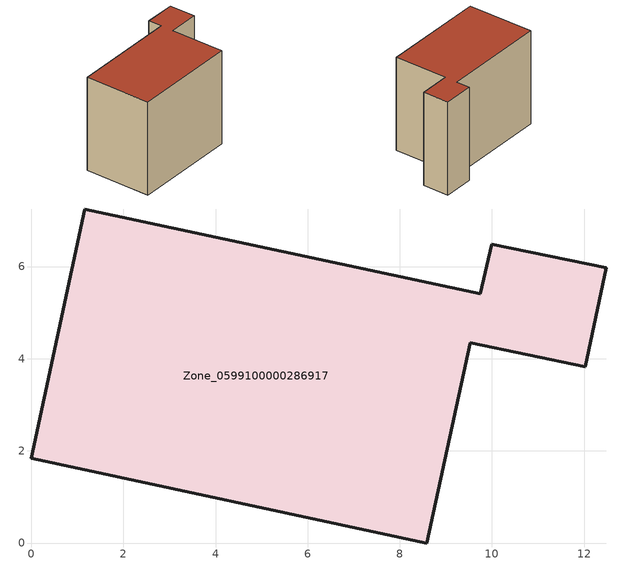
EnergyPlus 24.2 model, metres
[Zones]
Zone_0599100000286917
 floor ground (C_G): 9.99,6.49 12.48,5.97 12.02,3.83 9.53,4.35 8.59,0 0,1.84 1.16,7.25 9.75,5.41 z0
 wall outside (C_F): 1.16,7.25 0,1.84 8.59,0 9.53,4.35 12.02,3.83 12.48,5.97 9.99,6.49 9.75,5.41 1.16,7.25 z0:7.92
 roof outside (C_R): 9.75,5.41 1.16,7.25 0,1.84 8.59,0 9.53,4.35 12.02,3.83 12.48,5.97 9.99,6.49 z7.92
[BUILDING]
Pand.0599100000286917: North Axis=0; Terrain=City; Loads Convergence Tolerance Value=0.04; Temperature Convergence Tolerance Value=0.4; Solar Distribution=FullExterior; Maximum Number of Warmup Days=25; Minimum Number of Warmup Days=1
[Site:Location]
Rotterdam.The.Hague.AP_ZH_NLD Design_Conditions: Latitude=51.96; Longitude=4.45; Time Zone=1; Elevation=-4.5
[SITE:GROUNDTEMPERATURE:BUILDINGSURFACE]
18, 18, 18, 18, 18, 18, 18, 18, 18, 18, 18, 18
[MATERIAL] Thermal Absorptance=0.9; Solar Absorptance=0.7; Visible Absorptance=0.7
Name | Roughness | Thickness | Conductivity | Density | Specific Heat
G.TI.1975-1991 | MediumSmooth | 0.15 | 0.288461 | 540 | 1210
F.TI.1975-1991 | Rough | 0.3 | 0.230769 | 1920 | 840
R.TI.1975-1991 | MediumRough | 0.2 | 0.153846 | 1500 | 1000
[CONSTRUCTION]
C_G: G.TI.1975-1991
C_F: F.TI.1975-1991
C_R: R.TI.1975-1991
[ZONE]
Zone_0599100000286917: Type=1; Multiplier=1; Ceiling Height=Autocalculate; Volume=Autocalculate; Floor Area=autocalculate; Part of Total Floor Area=Yes
[ZONEINFILTRATION:DESIGNFLOWRATE]
Infil_Zone_0599100000286917: Zone or ZoneList or Space or SpaceList=Zone_0599100000286917; Schedule=AlwaysOn; Design Flow Rate Calculation Method=Flow/Area; Flow Rate per Floor Area=0.003; Constant Term Coefficient=1; Temperature Term Coefficient=0; Velocity Term Coefficient=0; Velocity Squared Term Coefficient=0
[HVACTEMPLATE:ZONE:IDEALLOADSAIRSYSTEM]
Zone_0599100000286917: Maximum Heating Supply Air Temperature=50; Minimum Cooling Supply Air Temperature=13; Maximum Heating Supply Air Humidity Ratio=0.0156; Minimum Cooling Supply Air Humidity Ratio=0.0077; Heating Limit=NoLimit; Cooling Limit=NoLimit; Dehumidification Control Type=ConstantSensibleHeatRatio; Cooling Sensible Heat Ratio=0.7; Dehumidification Setpoint=60; Humidification Control Type=None; Humidification Setpoint=30; Outdoor Air Method=None; Outdoor Air Flow Rate per Person=0.00944; Outdoor Air Flow Rate per Zone Floor Area=0; Outdoor Air Flow Rate per Zone=0; Demand Controlled Ventilation Type=None; Outdoor Air Economizer Type=NoEconomizer; Heat Recovery Type=None; Sensible Heat Recovery Effectiveness=0.7; Latent Heat Recovery Effectiveness=0.65
[ZONECONTROL:THERMOSTAT]
ThermostatControl_Zone_0599100000286917: Zone or ZoneList=Zone_0599100000286917; Control Type Schedule=DualSetpointControlType; Control 1=Thermostat_Zone_0599100000286917; Temperature Difference Between Cutout And Setpoint=0
[THERMOSTATSETPOINT:DUALSETPOINT]
Thermostat_Zone_0599100000286917: Heating Setpoint Temperature Schedule=HeatingSetpoint_Zone_0599100000286917; Cooling Setpoint Temperature Schedule=CoolingSetpoint_Zone_0599100000286917
[SCHEDULE:COMPACT]
HeatingSetpoint_Zone_0599100000286917: Through: 12/31, For: AllDays, Until: 24:00, 21
CoolingSetpoint_Zone_0599100000286917: Through: 12/31, For: AllDays, Until: 24:00, 24
DualSetpointControlType: Through: 12/31, For: AllDays, Until: 24:00, 4
AlwaysOn: Through: 12/31, For: AllDays, Until: 24:00, 1
